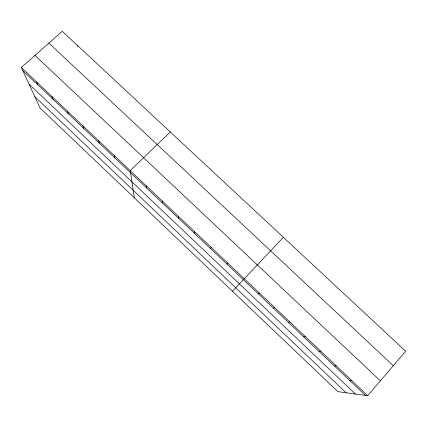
<?xml version="1.0" encoding="UTF-8"?>
<svg xmlns="http://www.w3.org/2000/svg" width="427" height="427" viewBox="0 0 427 427"><rect width="100%" height="100%" fill="white"/><g stroke="black" fill="none" stroke-linecap="round" stroke-linejoin="round"><path stroke-width="0.64" d="M162.244 202.804L162.265 201.021M178.256 217.983L178.454 216.361M194.376 233.265L194.749 231.802M210.607 248.647L211.157 247.35M226.945 264.132L227.676 263M367.732 395.701L405.65 351.191L62.235 31.299L21.35 67.503L40.079 108.036L337.869 391.644L367.732 395.701L21.35 67.503M283.379 237.3L232.443 291.241M170.261 131.927L130.219 170.656L134.318 197.786M258.319 293.872L259.402 293.061M273.333 308.107L274.588 307.451M288.444 322.428L289.869 321.931M303.65 336.839L305.246 336.497M318.948 351.341L320.72 351.159M334.341 365.934L336.295 365.912M349.83 380.612L351.96 380.761M48.891 43.116L393.283 365.709M34.987 55.425L380.393 380.841M22.791 70.62L365.416 395.386M29.02 84.108L355.424 394.03M34.875 96.774L346.105 392.765M36.594 81.952L37.88 84.925M51.945 96.491L53.071 99.326M67.391 111.127L68.363 113.817M82.939 125.864L83.751 128.404M98.594 140.696L99.245 143.088M77.367 45.395L77.65 46.495M114.356 155.625L114.836 157.873M146.189 185.788L146.338 187.725"/></g></svg>
